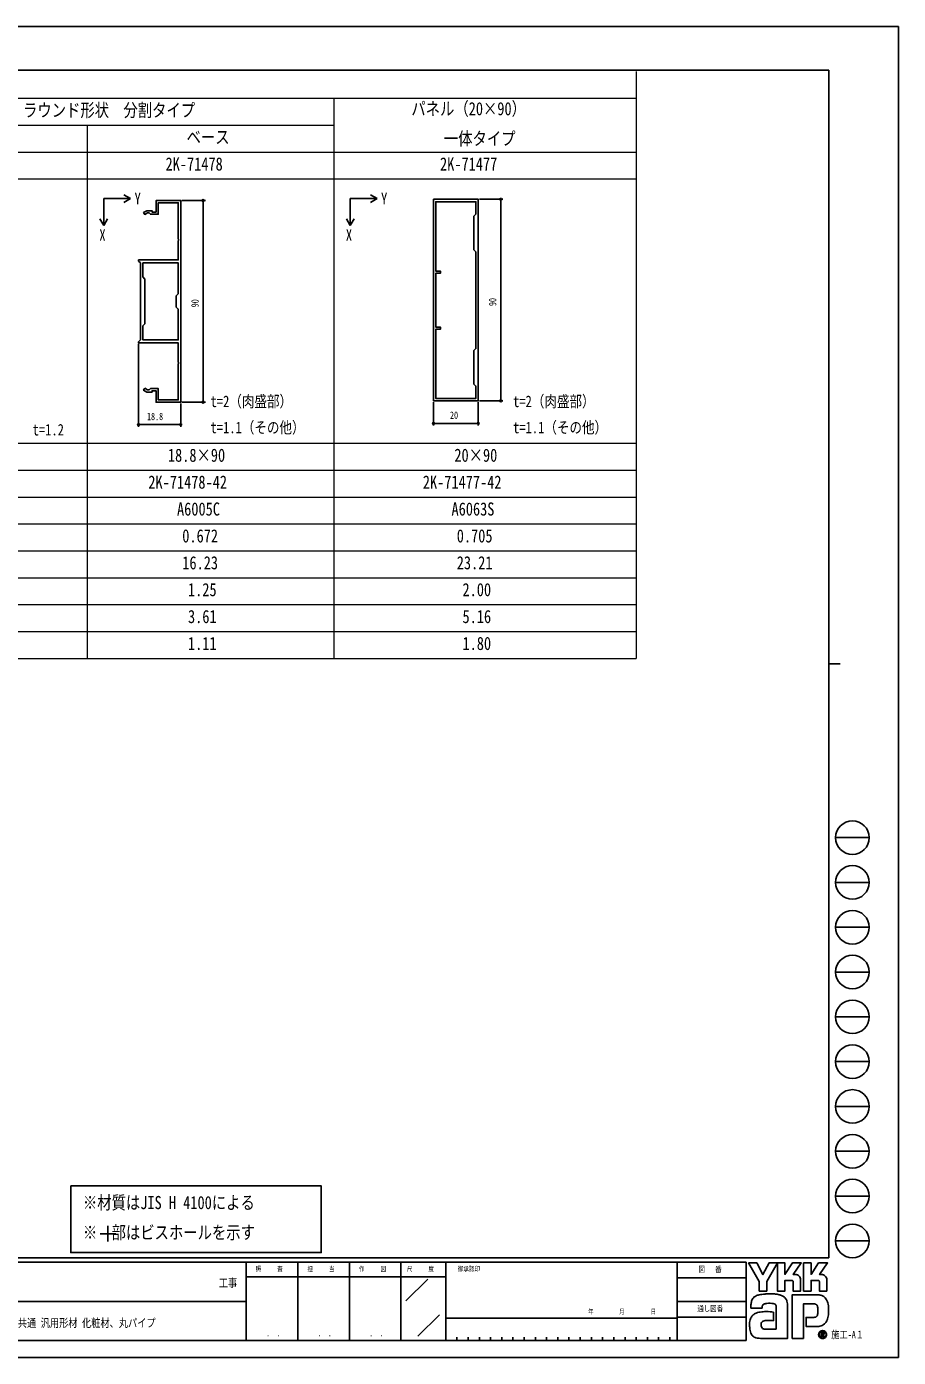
# Model space of a CAD drawing. Units: millimetres on the paper. Extents: x -420 to 420, y -297 to 297.
# Drawn here: x 31 to 420, y -297 to 297 of the extents above; entities that cross this region are included whole.
import ezdxf
from ezdxf.enums import TextEntityAlignment as Align

# ---------------------------------------------------------------- set-up
doc = ezdxf.new("R2010")
doc.units = ezdxf.units.MM
doc.layers.add('0-1_TABLE1', color=7, linetype='Continuous', lineweight=18)
for name, color, linetype in [('0-2_USER1', 3, 'Continuous'), ('0-3_YKK_11', 7, 'Continuous'), ('0-4_YKK_12', 2, 'Continuous'), ('0-5_YKK_D', 6, 'Continuous'), ('0-6_YKK_ZWAK', 7, 'Continuous')]:
    doc.layers.add(name, color=color, linetype=linetype)
doc.styles.add('ＭＳ ゴシック', font='')
doc.styles.get('ＭＳ ゴシック').set_extended_font_data('MS Gothic')

msp = doc.modelspace()

# ---------------------------------------------------------------- linework, layer by layer
at = {"layer": '0-1_TABLE1'}
for p, q in [((303.502, 277), (303.502, 15)), ((-390.498, 265), (303.502, 265)), ((168.502, 265), (168.502, 15)), ((-51.498, 253), (168.502, 253)), ((58.502, 253), (58.502, 15)), ((-390.498, 241), (303.502, 241)), ((-390.498, 229), (303.502, 229)), ((-390.498, 111), (303.502, 111)), ((-390.498, 99), (303.502, 99)), ((-390.498, 87), (303.502, 87)), ((-390.498, 75), (303.502, 75)), ((-390.498, 63), (303.502, 63)), ((-298.831, 51), (303.502, 51)), ((-390.498, 39), (303.502, 39)), ((-298.831, 27), (303.502, 27)), ((-390.498, 15), (303.502, 15))]:
    msp.add_line(p, q, dxfattribs=at)
at = {"layer": '0-2_USER1'}
for p, q in [((65.882, 220.226), (77.882, 220.226)), ((65.882, 220.226), (65.882, 208.226)), ((77.882, 220.226), (74.882, 221.959)), ((77.882, 220.226), (74.882, 218.494)), ((175.882, 220.226), (187.882, 220.226)), ((175.882, 220.226), (175.882, 208.226)), ((187.882, 220.226), (184.882, 221.959)), ((187.882, 220.226), (184.882, 218.494)), ((65.882, 208.226), (64.15, 211.226)), ((65.882, 208.226), (67.614, 211.226)), ((175.882, 208.226), (174.15, 211.226)), ((175.882, 208.226), (177.614, 211.226))]:
    msp.add_line(p, q, dxfattribs=at)
at = {"layer": '0-3_YKK_11'}
for points in [[(213.037, 219.916), (213.037, 129.916), (233.037, 129.916), (233.037, 219.916)], [(231.937, 196.516), (231.937, 153.316), (231.037, 152.416), (231.037, 137.416), (231.937, 136.516), (231.937, 131.016), (214.037, 131.016), (214.037, 161.916), (216.137, 161.916), (216.137, 162.916), (214.037, 162.916), (214.037, 186.916), (216.137, 186.916), (216.137, 187.916), (214.037, 187.916), (214.037, 218.816), (231.937, 218.816), (231.937, 213.316), (231.037, 212.416), (231.037, 197.416)], [(84.222, 184.345), (84.222, 164.345), (83.322, 163.445), (83.322, 157.145), (99.122, 157.145), (99.122, 170.945), (98.222, 171.845), (98.222, 176.845), (99.122, 177.745), (99.122, 191.545), (83.322, 191.545), (83.322, 185.245)]]:
    msp.add_lwpolyline(points, close=True, dxfattribs=at)
for points in [[(100.222, 129.345), (100.222, 219.345), (89.222, 219.345), (89.222, 214.245), (87.422, 214.245), (87.422, 214.845), (85.122, 214.845), (83.672, 214.008), (84.172, 213.142), (85.39, 213.845), (86.122, 213.845), (86.422, 213.545), (86.722, 213.245), (90.222, 213.245), (90.222, 218.345), (99.122, 218.345), (99.122, 202.304), (99.242, 202.12), (99.242, 201.57), (99.122, 201.387), (99.122, 192.845), (81.422, 192.845), (81.422, 192.345), (82.222, 191.545), (82.222, 157.145), (81.422, 156.345), (81.422, 155.845), (99.122, 155.845), (99.122, 147.304), (99.242, 147.12), (99.242, 146.57), (99.122, 146.387), (99.122, 130.345), (90.222, 130.345), (90.222, 135.445), (86.722, 135.445), (86.422, 135.145), (86.122, 134.845), (85.39, 134.845), (84.172, 135.549)], [(84.172, 135.549), (83.672, 134.683), (85.122, 133.845), (87.422, 133.845), (87.422, 134.445), (89.222, 134.445), (89.222, 129.345), (100.222, 129.345)]]:
    msp.add_lwpolyline(points, dxfattribs=at)
at = {"layer": '0-4_YKK_12'}
for p, q in [((64.261, -241.781), (71.261, -241.781)), ((67.72, -238.281), (67.72, -245.281))]:
    msp.add_line(p, q, dxfattribs=at)
msp.add_lwpolyline([(51.135, -220.441), (162.95, -220.441), (162.95, -250.213), (51.135, -250.213)], close=True, dxfattribs=at)
at = {"layer": '0-5_YKK_D'}
for p, q in [((233.537, 219.916), (244.037, 219.916)), ((243.037, 129.916), (243.037, 219.916)), ((100.722, 219.345), (111.222, 219.345)), ((110.222, 129.345), (110.222, 219.345)), ((81.422, 155.345), (81.422, 118.345)), ((100.222, 128.845), (100.222, 118.345)), ((100.722, 129.345), (111.222, 129.345)), ((213.037, 129.416), (213.037, 118.916)), ((233.037, 129.416), (233.037, 118.916)), ((233.537, 129.916), (244.037, 129.916)), ((81.422, 119.345), (100.222, 119.345)), ((213.037, 119.916), (233.037, 119.916))]:
    msp.add_line(p, q, dxfattribs=at)
for centre in [(243.037, 219.916), (110.222, 219.345), (110.222, 129.345), (243.037, 129.916), (81.422, 119.345), (100.222, 119.345), (213.037, 119.916), (233.037, 119.916)]:
    msp.add_circle(centre, 0.425, dxfattribs=at)
at = {"layer": '0-6_YKK_ZWAK'}
for p, q in [((389.502, 277.5), (-390.498, 277.5)), ((389.502, 277.5), (389.502, -252.5)), ((389.502, 12.5), (394.502, 12.5)), ((392.502, -65), (407.502, -65)), ((392.502, -85), (407.502, -85)), ((392.502, -105), (407.502, -105)), ((392.502, -125), (407.502, -125)), ((392.502, -145), (407.502, -145)), ((392.502, -165), (407.502, -165)), ((392.502, -185), (407.502, -185)), ((392.502, -205), (407.502, -205)), ((392.502, -225), (407.502, -225)), ((392.502, -245), (407.502, -245)), ((389.502, -252.5), (-390.498, -252.5)), ((129.502, -254.5), (-0.498, -254.5)), ((152.502, -254.5), (152.502, -289.5)), ((175.502, -254.5), (175.502, -289.5)), ((198.502, -254.5), (198.502, -289.5)), ((218.502, -254.5), (198.502, -254.5)), ((321.752, -254.5), (218.502, -254.5)), ((218.502, -254.5), (218.502, -289.5)), ((321.752, -254.5), (321.752, -289.5)), ((352.502, -254.5), (321.752, -254.5)), ((352.502, -254.5), (352.502, -289.5)), ((198.502, -261), (129.502, -261)), ((198.502, -261), (218.502, -261)), ((200.71, -271.829), (210.504, -262.036)), ((321.752, -261.5), (352.502, -261.5)), ((-0.498, -272), (129.502, -272)), ((321.752, -272), (352.502, -272)), ((206.067, -287.599), (215.689, -277.977)), ((352.502, -279), (321.752, -279)), ((218.502, -279.5), (321.752, -279.5)), ((-0.498, -289.5), (129.502, -289.5)), ((129.502, -289.5), (198.502, -289.5)), ((198.502, -289.5), (218.502, -289.5)), ((218.502, -289.5), (321.752, -289.5)), ((223.502, -288), (223.502, -289.5)), ((228.502, -288), (228.502, -289.5)), ((233.502, -288), (233.502, -289.5)), ((238.502, -288), (238.502, -289.5)), ((243.502, -288), (243.502, -289.5)), ((248.502, -288), (248.502, -289.5)), ((253.502, -288), (253.502, -289.5)), ((258.502, -288), (258.502, -289.5)), ((263.502, -288), (263.502, -289.5)), ((268.502, -288), (268.502, -289.5)), ((273.502, -288), (273.502, -289.5)), ((278.502, -288), (278.502, -289.5)), ((283.502, -288), (283.502, -289.5)), ((288.502, -288), (288.502, -289.5)), ((293.502, -288), (293.502, -289.5)), ((298.502, -288), (298.502, -289.5)), ((303.502, -288), (303.502, -289.5)), ((308.502, -288), (308.502, -289.5)), ((313.502, -288), (313.502, -289.5)), ((318.502, -288), (318.502, -289.5)), ((321.752, -289.5), (352.502, -289.5)), ((386.667, -288.398), (386.667, -288.398)), ((387.916, -285.572), (387.916, -285.572))]:
    msp.add_line(p, q, dxfattribs=at)
for points in [[(-420.5, -297), (420.5, -297), (420.5, 297), (-420.5, 297)], [(353.602, -254.8), (357.283, -254.8), (360.047, -260.01), (362.804, -254.8), (366.488, -254.8), (361.767, -263.199), (361.767, -267.413), (358.41, -267.413), (358.41, -263.086)]]:
    msp.add_lwpolyline(points, close=True, dxfattribs=at)
for points in [[(198.502, -254.5), (129.502, -254.5), (129.502, -289.5)], [(373.055, -262.661), (369.877, -262.661), (369.877, -267.41), (366.491, -267.41), (366.491, -254.8), (369.877, -254.8), (369.877, -259.958), (373.207, -254.8), (377.184, -254.8), (373.616, -260.021), (373.742, -260.021), (373.882, -260.021), (374.025, -260.021), (374.163, -260.021), (374.287, -260.021), (374.386, -260.021), (374.452, -260.021), (374.477, -260.021)], [(384.751, -262.661), (381.577, -262.661), (381.577, -267.413), (378.19, -267.413), (378.19, -254.8), (381.577, -254.8), (381.577, -259.958), (384.903, -254.8), (388.88, -254.8), (385.312, -260.021), (385.44, -260.021), (385.58, -260.021), (385.724, -260.021), (385.861, -260.021), (385.984, -260.021), (386.083, -260.021), (386.149, -260.021), (386.173, -260.021)], [(375.451, -260.221), (375.855, -260.452), (376.197, -260.753), (376.473, -261.112), (376.676, -261.515), (376.801, -261.95), (376.844, -262.404), (376.844, -267.422), (373.541, -267.422), (373.541, -263.141)], [(387.148, -260.221), (387.554, -260.452), (387.897, -260.753), (388.174, -261.112), (388.378, -261.515), (388.505, -261.95), (388.548, -262.404), (388.548, -267.413), (385.237, -267.413), (385.237, -263.141)], [(360.48, -273.231), (360.247, -273.362), (360.066, -273.522), (359.929, -273.708), (359.829, -273.92), (359.761, -274.153), (359.716, -274.407), (359.689, -274.679), (359.673, -274.967), (354.674, -274.979), (354.689, -274.295), (354.717, -273.527)], [(370.771, -271.917), (370.913, -272.49), (370.993, -273.104), (371.018, -273.759), (371.018, -288.5), (358.955, -288.5)], [(362.395, -276.553), (363.341, -276.615), (364.084, -276.699), (364.571, -276.777), (364.745, -276.823), (364.745, -280.647), (364.192, -280.589), (363.586, -280.556), (362.965, -280.543), (362.369, -280.545), (361.837, -280.556), (361.408, -280.571), (361.123, -280.584), (361.019, -280.589), (360.586, -280.668), (360.213, -280.792), (359.9, -280.961), (359.647, -281.177), (359.453, -281.44), (359.318, -281.75), (359.244, -282.11), (359.229, -282.519), (359.276, -282.969), (359.372, -283.341), (359.509, -283.642), (359.683, -283.879), (359.886, -284.059), (360.113, -284.191), (360.359, -284.279), (360.616, -284.332), (365.926, -284.332), (365.926, -274.507), (365.928, -274.313), (365.918, -274.122), (365.893, -273.939), (365.85, -273.765), (365.786, -273.602), (365.699, -273.455), (365.584, -273.324), (365.439, -273.212)], [(365.439, -273.212), (365.127, -273.09), (364.629, -272.987), (363.994, -272.91), (363.271, -272.869), (362.508, -272.873), (361.756, -272.928)], [(382.887, -273.151), (378.119, -273.151), (378.119, -288.5), (373.123, -288.5), (373.123, -269.079), (384.735, -269.079)], [(387.871, -270.451), (388.197, -270.862), (388.441, -271.261), (388.612, -271.622)], [(387.456, -282.097), (386.995, -282.456), (386.514, -282.738), (386.018, -282.948), (385.51, -283.092), (384.993, -283.174), (384.472, -283.201), (379.336, -283.201), (379.336, -279.166), (382.232, -279.166), (382.766, -279.159), (383.236, -279.113), (383.639, -278.995)], [(384.583, -276.1), (384.576, -275.463), (384.546, -274.89), (384.474, -274.386), (384.344, -273.959)], [(387.461, -286.26), (387.458, -286.201), (387.451, -286.145), (387.439, -286.09), (387.422, -286.039), (387.4, -285.99), (387.374, -285.944), (387.343, -285.901), (387.308, -285.861), (387.262, -285.82), (387.21, -285.785), (387.154, -285.754), (387.093, -285.729), (387.028, -285.71), (386.958, -285.696), (386.885, -285.687), (386.808, -285.684), (386.05, -285.684), (386.05, -287.914), (386.279, -287.914), (386.279, -285.912), (386.808, -285.912), (386.862, -285.914), (386.914, -285.919), (386.962, -285.928), (387.006, -285.94), (387.047, -285.956), (387.084, -285.975), (387.117, -285.997), (387.147, -286.022)], [(387.236, -286.26), (387.222, -286.367), (387.184, -286.451), (387.126, -286.516), (387.055, -286.562), (386.974, -286.594), (386.89, -286.614), (386.808, -286.624), (386.733, -286.627), (386.534, -286.627), (386.635, -286.797), (387.289, -287.922), (387.551, -287.922), (386.92, -286.839), (386.979, -286.827), (387.036, -286.812), (387.089, -286.794), (387.14, -286.773), (387.187, -286.749), (387.231, -286.722), (387.271, -286.691), (387.308, -286.658)]]:
    msp.add_lwpolyline(points, dxfattribs=at)
for centre in [(400.002, -65), (400.002, -85), (400.002, -105), (400.002, -125), (400.002, -145), (400.002, -165), (400.002, -185), (400.002, -205), (400.002, -225), (400.002, -245)]:
    msp.add_circle(centre, 7.5, dxfattribs=at)
for centre, radius, start, end in [((374.482, -262.519), 2.498, 78.26798, 90.11215), ((374.517, -262.337), 2.312, 66.19963, 78.22058), ((386.178, -262.523), 2.502, 78.27851, 90.10826), ((386.212, -262.348), 2.323, 66.2483, 78.23226), ((373.072, -263.129), 0.469, 358.57817, 92.1683), ((384.771, -263.127), 0.467, 358.29941, 92.43455), ((363.78, -274.046), 9.079, 171.55622, 176.72493), ((360.704, -273.587), 5.968, 163.48385, 171.57982), ((359.161, -273.129), 4.358, 152.2125, 163.4865), ((358.494, -272.784), 3.607, 138.03852, 152.12015), ((358.493, -272.801), 3.618, 122.60463, 137.83438), ((358.972, -273.575), 4.528, 108.37421, 122.42809), ((359.729, -276.269), 7.325, 100.93159, 107.35499), ((362.205, -288.282), 19.59, 97.86054, 101.37938), ((363.368, -296.358), 27.749, 94.90201, 97.9576), ((361.799, -276.363), 3.398, 102.4979, 112.84632), ((363.447, -297.005), 28.4, 91.6169, 94.94971), ((362.457, -279.199), 6.31, 96.37207, 102.75341), ((363.337, -292.406), 23.8, 87.51794, 91.66439), ((363.646, -285.778), 17.165, 81.92631, 87.59083), ((364.559, -279.523), 10.844, 73.67137, 82.05943), ((365.913, -274.992), 6.115, 60.60528, 73.9085), ((366.467, -273.886), 4.88, 52.17347, 59.90542), ((366.963, -273.245), 4.069, 43.55042, 52.14561), ((367.236, -272.981), 3.69, 34.48659, 43.50182), ((367.238, -272.975), 3.685, 25.58915, 34.43128), ((366.91, -273.129), 4.047, 17.43089, 25.54591), ((382.914, -275.601), 2.45, 77.94572, 90.63794), ((383.127, -274.602), 1.429, 60.20991, 77.92418), ((384.545, -274.421), 5.346, 78.73198, 87.96551), ((384.702, -273.62), 4.529, 69.03034, 78.69541), ((384.848, -273.23), 4.113, 59.39484, 68.9885), ((384.916, -273.111), 3.976, 50.3012, 59.3616), ((384.891, -273.139), 4.013, 42.05209, 50.28551), ((382.909, -274.281), 6.292, 14.76267, 25.00486), ((379.05, -275.333), 10.292, 7.9139, 14.95041), ((358.493, -281.267), 4.255, 142.04688, 153.80771), ((358.347, -281.163), 4.076, 130.60221, 141.94427), ((358.588, -281.451), 4.452, 120.60724, 130.53081), ((359.062, -282.257), 5.387, 112.58838, 120.58162), ((359.699, -283.79), 7.047, 106.61303, 112.59024), ((360.702, -287.161), 10.564, 99.87193, 106.59825), ((361.264, -290.327), 13.78, 94.78469, 99.91711), ((361.538, -293.477), 16.941, 90.80099, 94.81812), ((361.58, -295.823), 19.287, 87.57779, 90.82714), ((383.172, -277.943), 1.151, 293.91672, 314.09376), ((383.265, -274.342), 1.135, 39.8078, 59.75378), ((383.015, -277.804), 1.36, 314.78099, 333.92928), ((383.071, -274.49), 1.379, 22.65544, 39.38165), ((382.005, -277.314), 2.483, 334.00676, 347.34989), ((379.25, -276.676), 5.311, 347.14308, 355.40008), ((373.22, -276.158), 11.363, 355.2339, 0.29193), ((376.915, -276.479), 12.442, 347.15166, 352.97565), ((375.196, -275.893), 14.187, 2.54376, 8.01251), ((373.617, -276.05), 15.768, 352.8937, 357.82206), ((372.986, -276.01), 16.399, 357.76419, 2.60674), ((363.813, -282.349), 9.729, 174.55588, 182.47272), ((369.25, -282.263), 15.165, 181.90948, 187.89042), ((360.898, -282.07), 6.801, 164.97537, 174.56739), ((362.869, -283.161), 8.722, 187.80471, 196.36971), ((359.246, -281.629), 5.09, 153.89178, 164.94341), ((386.67, -286.819), 1.764, 90.09157, 179.92363), ((386.67, -286.816), 1.761, 44.93442, 90.08536), ((384.123, -278.339), 5.024, 311.57033, 318.66243), ((383.541, -277.829), 5.797, 318.67367, 325.29112), ((385.036, -278.943), 3.935, 326.23251, 339.61931), ((381.341, -277.512), 7.897, 339.22498, 347.31457), ((359.5, -284.156), 5.209, 196.3102, 208.20993), ((358.034, -284.936), 3.547, 208.29777, 223.35561), ((357.703, -285.228), 3.107, 223.64205, 239.63663), ((357.977, -284.728), 3.676, 239.8785, 253.65355), ((358.48, -283.001), 5.475, 253.69102, 263.74909), ((358.906, -279.21), 9.29, 263.68487, 270.30455), ((386.659, -286.821), 1.753, 179.86065, 225.14399), ((386.659, -286.813), 1.569, 134.8007, 180.12175), ((386.653, -286.823), 1.562, 179.75513, 225.29722), ((386.668, -286.821), 1.759, 224.94536, 269.98445), ((386.664, -286.837), 1.56, 224.62822, 270.10973), ((386.664, -286.804), 1.566, 89.86602, 135.149), ((386.671, -286.816), 1.577, 45.03108, 90.11509), ((386.665, -286.814), 1.584, 270.09072, 359.90926), ((386.668, -286.812), 1.768, 269.98802, 314.93777), ((386.901, -286.25), 0.335, 358.3894, 42.86139), ((386.907, -286.276), 0.553, 316.37674, 1.6565), ((386.672, -286.817), 1.577, 0.00643, 45.07115), ((386.684, -286.81), 1.747, 359.78949, 45.13288), ((386.68, -286.824), 1.751, 314.92572, 0.23508)]:
    msp.add_arc(centre, radius, start, end, dxfattribs=at)

# ---------------------------------------------------------------- texts
at = {"layer": '0-1_TABLE1', "style": 'ＭＳ ゴシック', "width": 0.8}
for s, height, p in [('パネル(20×90)\u3000ラウンド形状\u3000分割タイプ', 5.865, (-21.285, 255)), ('パネル（20×90）', 5.865, (203.149, 255.667)), ('ベース', 5.865, (102.835, 243)), ('一体タイプ', 5.865, (217.655, 242.333)), ('2K-71478', 5.865, (93.449, 231)), ('2K-71477', 5.865, (215.949, 231)), ('t=2（肉盛部）', 5.132, (113.538, 125.639)), ('t=2（肉盛部）', 5.132, (248.538, 125.639)), ('t=1.2', 5.132, (34.137, 112.972)), ('t=1.1（その他）', 5.132, (113.538, 113.973)), ('t=1.1（その他）', 5.132, (248.538, 113.973)), ('18.8×90', 5.865, (94.515, 101)), ('20×90', 5.865, (222.349, 101)), ('2K-71478-42', 5.865, (85.769, 89)), ('2K-71477-42', 5.865, (208.269, 89)), ('A6005C', 5.865, (98.569, 77)), ('A6063S', 5.865, (221.069, 77)), ('0.672', 5.865, (100.915, 65)), ('0.705', 5.865, (223.415, 65)), ('16.23', 5.865, (100.915, 53)), ('23.21', 5.865, (223.415, 53)), ('1.25', 5.865, (103.475, 41)), ('2.00', 5.865, (225.975, 41)), ('3.61', 5.865, (103.475, 29)), ('5.16', 5.865, (225.975, 29)), ('1.11', 5.865, (103.475, 17)), ('1.80', 5.865, (225.975, 17))]:
    msp.add_text(s, height=height, dxfattribs=at).set_placement(p, align=Align.BOTTOM_LEFT)
at = {"layer": '0-2_USER1', "style": 'ＭＳ ゴシック', "width": 0.8}
for s, height, p in [('Y', 5.132, (79.621, 216.162)), ('Y', 5.132, (189.621, 216.162)), ('X', 5.132, (63.908, 199.847)), ('X', 5.132, (173.908, 199.847)), ('※材質はJIS H 4100による', 5.865, (56.579, -232.596)), ('※  部はビスホールを示す', 5.865, (56.579, -245.93)), ('エクステリア共通 汎用形材 化粧材、丸パイプ', 3.666, (2.906, -284.58))]:
    msp.add_text(s, height=height, dxfattribs=at).set_placement(p, align=Align.BOTTOM_LEFT)
at = {"layer": '0-5_YKK_D', "style": 'ＭＳ ゴシック', "width": 0.8}
for p in [(109.222, 171.705), (242.037, 172.276)]:
    msp.add_text('90', height=3.299, rotation=90, dxfattribs=at).set_placement(p, align=Align.BOTTOM_LEFT)
for s, p in [('20', (220.397, 120.916)), ('18.8', (85.182, 120.345))]:
    msp.add_text(s, height=3.299, dxfattribs=at).set_placement(p, align=Align.BOTTOM_LEFT)
at = {"layer": '0-6_YKK_ZWAK', "style": 'ＭＳ ゴシック', "width": 0.8}
for s, height, p in [('照     査', 2.199, (133.642, -259.25)), ('担     当', 2.199, (156.722, -259.25)), ('作     図', 2.199, (179.722, -259.25)), ('尺     度', 2.199, (201.142, -259.25)), ('御承認印', 2.199, (223.914, -259.25)), ('図\u3000 番', 2.566, (331.34, -259.75)), ('工事', 3.666, (117.233, -266.746)), ('年        月        日', 2.199, (281.991, -278.321)), ('通し図番', 2.566, (330.78, -277.25)), ('施工-A１', 3.299, (390.502, -289.5)), ('． ．', 2.592, (138.5, -288.435)), ('． ．', 2.592, (161.5, -288.435)), ('． ．', 2.592, (184.5, -288.435))]:
    msp.add_text(s, height=height, dxfattribs=at).set_placement(p, align=Align.BOTTOM_LEFT)

doc.saveas('drawing.dxf')
